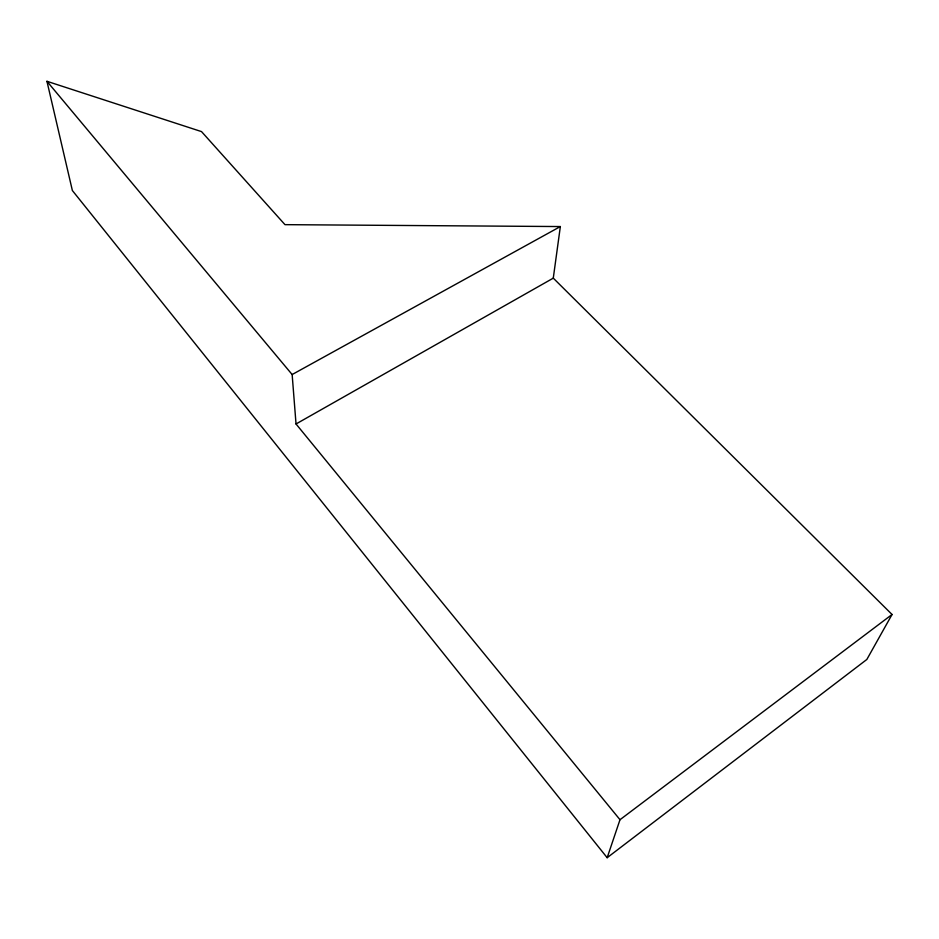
<?xml version="1.0" encoding="UTF-8"?>
<svg xmlns="http://www.w3.org/2000/svg" width="939" height="939" viewBox="0 0 939 939"><rect width="100%" height="100%" fill="white"/><g stroke="black" fill="none" stroke-linecap="round" stroke-linejoin="round"><path stroke-width="1.41" d="M553.282 278.144L560.348 226.557L284.987 224.656L201.521 131.601L46.95 81.294L72.373 190.535L607.169 857.706L866.838 659.471L892.05 614.493L553.282 278.144L296.031 423.97L619.998 819.712L607.169 857.706M619.998 819.712L892.05 614.493M296.031 423.97L292.146 374.544L560.348 226.557M46.95 81.294L292.146 374.544"/></g></svg>
